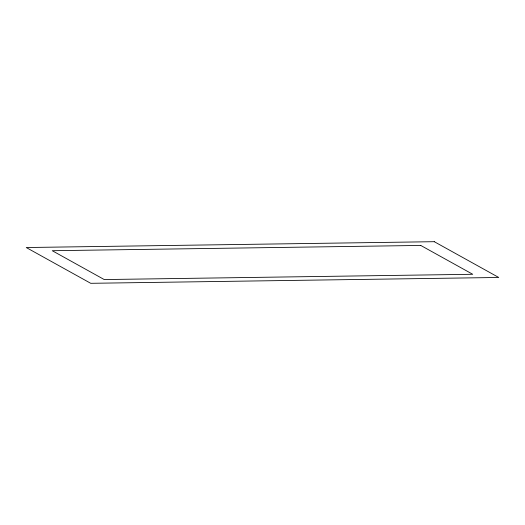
<?xml version="1.0" encoding="UTF-8"?>
<svg xmlns="http://www.w3.org/2000/svg" width="525" height="525" viewBox="0 0 525 525"><rect width="100%" height="100%" fill="white"/><g stroke="black" fill="none" stroke-linecap="round" stroke-linejoin="round"><path stroke-width="0.79" d="M434.267 241.69L26.25 247.531L90.733 283.31L498.75 277.469L434.267 241.69M420.755 245.438L52.251 250.714L104.245 279.562L472.749 274.286L420.755 245.438"/></g></svg>
